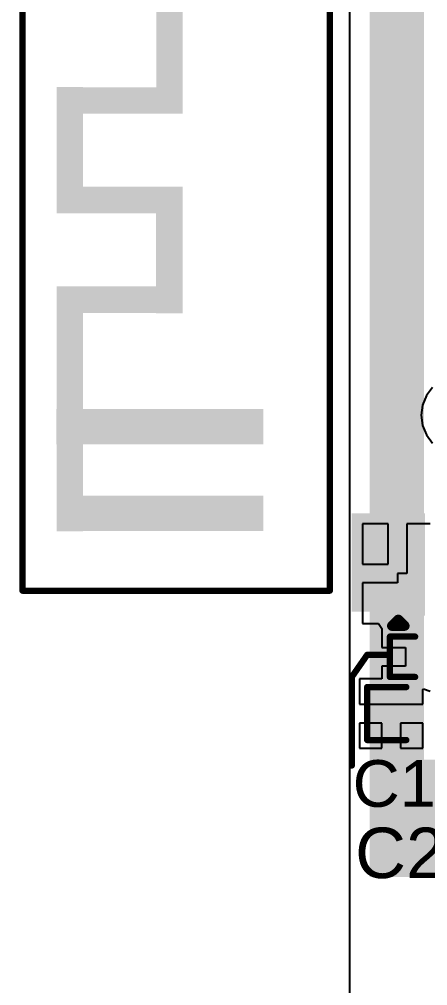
# Model space of a CAD drawing. Header units: millimetres. Extents: x -0.21 to 2.41, y -2.08 to 4.57.
# Drawn here: x -0.07 to 0.254, y -1.433 to -0.667 of the extents above; entities that cross this region are included whole.
import ezdxf

# ---------------------------------------------------------------- set-up
doc = ezdxf.new("R2010")
doc.units = ezdxf.units.MM
doc.header["$MEASUREMENT"] = 0
for name, color, linetype in [('BottomLayer', 5, 'Continuous'), ('TopLayer', 1, 'Continuous'), ('TopOverlay', 2, 'Continuous'), ('TopPaste', 8, 'Continuous'), ('TopSolder', 216, 'Continuous'), ('ViaHoleLayer', 16, 'Continuous')]:
    doc.layers.add(name, color=color, linetype=linetype)
doc.styles.add('Arial', font='', dxfattribs={"height": 0.2})
doc.styles.get('Arial').set_extended_font_data('Arial')

# ---------------------------------------------------------------- blocks, each defined once
blk = doc.blocks.new('38_SMD_M______25')
at = {"layer": 'TopLayer'}
blk.add_hatch(color=1, dxfattribs=at).paths.add_polyline_path([(-0.37402, 0.36732), (-0.31496, 0.36732), (-0.31496, 0.33189), (-0.37402, 0.33189)])
at = {"layer": 'TopOverlay'}
for points in [[(-0.311, 0.59889), (-0.214, 0.59889), (-0.214, 0.61989), (-0.311, 0.61989)], [(-0.31088, 0.45601), (-0.28288, 0.45601), (-0.28288, 0.62001), (-0.31088, 0.62001)], [(-0.214, 0.62014), (-0.242, 0.62014), (-0.242, 0.45614), (-0.214, 0.45614)], [(-0.21712, 0.59902), (-0.11712, 0.59902), (-0.11712, 0.62002), (-0.21712, 0.62002)], [(-0.11688, 0.52002), (-0.11688, 0.62002), (-0.13788, 0.62002), (-0.13788, 0.52002)], [(-0.05888, 0.59902), (0.04112, 0.59902), (0.04112, 0.62002), (-0.05888, 0.62002)], [(-0.03788, 0.52001), (-0.03788, 0.62001), (-0.05888, 0.62001), (-0.05888, 0.52001)], [(0.02, 0.61989), (0.02, 0.51989), (0.041, 0.51989), (0.041, 0.61989)], [(-0.13812, 0.52002), (-0.03812, 0.52002), (-0.03812, 0.54102), (-0.13812, 0.54102)], [(0.02, 0.51989), (0.12, 0.51989), (0.12, 0.54089), (0.02, 0.54089)], [(-0.37472, 0.36857), (-0.29677, 0.36857), (-0.29677, 0.38589), (-0.37472, 0.38589)], [(-0.31333, 0.32786), (-0.29687, 0.32786), (-0.29687, 0.3703), (-0.31333, 0.3703)]]:
    blk.add_hatch(color=2, dxfattribs=at).paths.add_polyline_path(points)
at = {"layer": 'TopPaste'}
blk.add_hatch(color=8, dxfattribs=at).paths.add_polyline_path([(-0.37402, 0.36732), (-0.31496, 0.36732), (-0.31496, 0.33189), (-0.37402, 0.33189)])
at = {"layer": 'TopSolder'}
blk.add_hatch(color=216, dxfattribs=at).paths.add_polyline_path([(-0.37802, 0.37132), (-0.31096, 0.37132), (-0.31096, 0.32789), (-0.37802, 0.32789)])
at = {"layer": 'TopOverlay'}
for points, const_width in [([(-0.35809, 0.64701), (-0.35809, 0.40331)], 0.005), ([(-0.35809, 0.64701), (0.35791, 0.64701)], 0.005), ([(0.35771, 0.40331), (-0.35809, 0.40331)], 0.005), ([(-0.386, 0.354), (-0.386, 0.344)], 0.00787), ([(-0.386, 0.354), (-0.381, 0.349)], 0.00787), ([(-0.381, 0.349), (-0.386, 0.344)], 0.00787)]:
    blk.add_lwpolyline(points, dxfattribs=dict(at, const_width=const_width))
for points, const_width in [([(-0.35934, 0.64701, 1), (-0.35684, 0.64701, 1)], 0.0025), ([(-0.35934, 0.64701, 1), (-0.35684, 0.64701, 1)], 0.0025), ([(-0.35934, 0.40331, 1), (-0.35684, 0.40331, 1)], 0.0025), ([(-0.35934, 0.40331, 1), (-0.35684, 0.40331, 1)], 0.0025), ([(-0.38797, 0.354, 1), (-0.38403, 0.354, 1)], 0.00394), ([(-0.38797, 0.354, 1), (-0.38403, 0.354, 1)], 0.00394), ([(-0.38297, 0.349, 1), (-0.37903, 0.349, 1)], 0.00394), ([(-0.38297, 0.349, 1), (-0.37903, 0.349, 1)], 0.00394), ([(-0.38797, 0.344, 1), (-0.38403, 0.344, 1)], 0.00394), ([(-0.38797, 0.344, 1), (-0.38403, 0.344, 1)], 0.00394)]:
    blk.add_lwpolyline(points, format="xyb", close=True, dxfattribs=dict(at, const_width=const_width))
blk = doc.blocks.new('C___0603_37')
at = {"layer": 'TopLayer'}
for points in [[(-0.015, 0.0175), (-0.015, -0.0175), (-0.045, -0.0175), (-0.045, 0.0175)], [(0.045, 0.0175), (0.045, -0.0175), (0.015, -0.0175), (0.015, 0.0175)]]:
    blk.add_hatch(color=1, dxfattribs=at).paths.add_polyline_path(points)
at = {"layer": 'TopPaste'}
for points in [[(-0.015, 0.0175), (-0.015, -0.0175), (-0.045, -0.0175), (-0.045, 0.0175)], [(0.045, 0.0175), (0.045, -0.0175), (0.015, -0.0175), (0.015, 0.0175)]]:
    blk.add_hatch(color=8, dxfattribs=at).paths.add_polyline_path(points)
at = {"layer": 'TopSolder'}
for points in [[(-0.01264, 0.01986), (-0.01264, -0.01986), (-0.04736, -0.01986), (-0.04736, 0.01986)], [(0.04736, 0.01986), (0.04736, -0.01986), (0.01264, -0.01986), (0.01264, 0.01986)]]:
    blk.add_hatch(color=216, dxfattribs=at).paths.add_polyline_path(points)
at = {"layer": 'TopOverlay', "const_width": 0.005}
for points in [[(-0.049, 0.021), (-0.018, 0.021)], [(-0.049, -0.021), (-0.049, 0.021)], [(0.018, 0.021), (0.049, 0.021)], [(0.049, -0.021), (0.049, 0.021)], [(-0.049, -0.021), (-0.018, -0.021)], [(0.018, -0.021), (0.049, -0.021)]]:
    blk.add_lwpolyline(points, dxfattribs=at)
at = {"layer": 'TopOverlay', "const_width": 0.0025}
for points in [[(-0.05025, 0.021, 1), (-0.04775, 0.021, 1)], [(-0.05025, 0.021, 1), (-0.04775, 0.021, 1)], [(-0.01925, 0.021, 1), (-0.01675, 0.021, 1)], [(0.01675, 0.021, 1), (0.01925, 0.021, 1)], [(0.04775, 0.021, 1), (0.05025, 0.021, 1)], [(0.04775, 0.021, 1), (0.05025, 0.021, 1)], [(-0.05025, -0.021, 1), (-0.04775, -0.021, 1)], [(-0.05025, -0.021, 1), (-0.04775, -0.021, 1)], [(-0.01925, -0.021, 1), (-0.01675, -0.021, 1)], [(0.01675, -0.021, 1), (0.01925, -0.021, 1)], [(0.04775, -0.021, 1), (0.05025, -0.021, 1)], [(0.04775, -0.021, 1), (0.05025, -0.021, 1)]]:
    blk.add_lwpolyline(points, format="xyb", close=True, dxfattribs=at)
blk = doc.blocks.new('C___0402_105')
at = {"layer": 'TopLayer'}
for points in [[(-0.0275, -0.0125), (-0.0275, 0.0125), (-0.0095, 0.0125), (-0.0095, -0.0125)], [(0.0095, -0.0125), (0.0095, 0.0125), (0.0275, 0.0125), (0.0275, -0.0125)]]:
    blk.add_hatch(color=1, dxfattribs=at).paths.add_polyline_path(points)
at = {"layer": 'TopPaste'}
for points in [[(-0.0275, -0.0125), (-0.0275, 0.0125), (-0.0095, 0.0125), (-0.0095, -0.0125)], [(0.0095, -0.0125), (0.0095, 0.0125), (0.0275, 0.0125), (0.0275, -0.0125)]]:
    blk.add_hatch(color=8, dxfattribs=at).paths.add_polyline_path(points)
at = {"layer": 'TopSolder'}
for points in [[(-0.02986, -0.01486), (-0.02986, 0.01486), (-0.00714, 0.01486), (-0.00714, -0.01486)], [(0.00714, -0.01486), (0.00714, 0.01486), (0.02986, 0.01486), (0.02986, -0.01486)]]:
    blk.add_hatch(color=216, dxfattribs=at).paths.add_polyline_path(points)
at = {"layer": 'TopOverlay', "const_width": 0.005}
for points in [[(-0.031, 0.016), (-0.011, 0.016)], [(-0.031, -0.016), (-0.031, 0.016)], [(0.011, 0.016), (0.031, 0.016)], [(0.031, -0.016), (0.031, 0.016)], [(-0.031, -0.016), (-0.011, -0.016)], [(0.011, -0.016), (0.031, -0.016)]]:
    blk.add_lwpolyline(points, dxfattribs=at)
at = {"layer": 'TopOverlay', "const_width": 0.0025}
for points in [[(-0.03225, 0.016, 1), (-0.02975, 0.016, 1)], [(-0.03225, 0.016, 1), (-0.02975, 0.016, 1)], [(-0.01225, 0.016, 1), (-0.00975, 0.016, 1)], [(0.00975, 0.016, 1), (0.01225, 0.016, 1)], [(0.02975, 0.016, 1), (0.03225, 0.016, 1)], [(0.02975, 0.016, 1), (0.03225, 0.016, 1)], [(-0.03225, -0.016, 1), (-0.02975, -0.016, 1)], [(-0.03225, -0.016, 1), (-0.02975, -0.016, 1)], [(-0.01225, -0.016, 1), (-0.00975, -0.016, 1)], [(0.00975, -0.016, 1), (0.01225, -0.016, 1)], [(0.02975, -0.016, 1), (0.03225, -0.016, 1)], [(0.02975, -0.016, 1), (0.03225, -0.016, 1)]]:
    blk.add_lwpolyline(points, format="xyb", close=True, dxfattribs=at)

msp = doc.modelspace()

# ---------------------------------------------------------------- hatches: boundary and pattern name
at = {"layer": 'BottomLayer'}
h = msp.add_hatch(color=5, dxfattribs=at)
edge = h.paths.add_edge_path()
edge.add_arc((0.23028, -0.69905), 0.01181, 0, 360)
h = msp.add_hatch(color=5, dxfattribs=at)
edge = h.paths.add_edge_path()
edge.add_arc((0.23028, -0.81005), 0.01181, 0, 360)
h = msp.add_hatch(color=5, dxfattribs=at)
edge = h.paths.add_edge_path()
edge.add_arc((0.23034, -1.32605), 0.01181, 0, 360)
at = {"layer": 'TopLayer'}
for points in [[(0.20828, -1.34705), (0.25128, -1.34705), (0.25128, -0.38803), (0.20828, -0.38803)], [(0.21028, -1.34705), (0.3515, -1.34705), (0.3515, -1.25405), (0.21028, -1.25405)]]:
    msp.add_hatch(color=1, dxfattribs=at).paths.add_polyline_path(points)
h = msp.add_hatch(color=1, dxfattribs=at)
edge = h.paths.add_edge_path()
edge.add_arc((0.23028, -0.69905), 0.01181, 0, 360)
h = msp.add_hatch(color=1, dxfattribs=at)
edge = h.paths.add_edge_path()
edge.add_arc((0.23028, -0.81005), 0.01181, 0, 360)
h = msp.add_hatch(color=1, dxfattribs=at)
edge = h.paths.add_edge_path()
edge.add_arc((0.23034, -1.32605), 0.01181, 0, 360)
at = {"layer": 'ViaHoleLayer'}
h = msp.add_hatch(color=16, dxfattribs=at)
edge = h.paths.add_edge_path()
edge.add_arc((0.23028, -0.69905), 0.00591, 0, 360)
h = msp.add_hatch(color=16, dxfattribs=at)
edge = h.paths.add_edge_path()
edge.add_arc((0.23028, -0.81005), 0.00591, 0, 360)
h = msp.add_hatch(color=16, dxfattribs=at)
edge = h.paths.add_edge_path()
edge.add_arc((0.23034, -1.32605), 0.00591, 0, 360)

# ---------------------------------------------------------------- linework, layer by layer
at = {"layer": 'BottomLayer'}
for p, q in [((0.19242, -1.51297), (0.19242, -0.00108)), ((0.25817, -0.95894), (0.2532, -0.96541)), ((0.25008, -0.97295), (0.24901, -0.98105)), ((0.2532, -0.96541), (0.25008, -0.97295)), ((0.24901, -0.98105), (0.25008, -0.98914)), ((0.25008, -0.98914), (0.2532, -0.99668)), ((0.2532, -0.99668), (0.25817, -1.00316))]:
    msp.add_line(p, q, dxfattribs=at)
at = {"layer": 'TopLayer'}
for p, q in [((0.19242, -1.51297), (0.19242, -0.00108)), ((0.22284, -1.06701), (0.20263, -1.06701)), ((0.20263, -1.06701), (0.20263, -1.09903)), ((0.22284, -1.09903), (0.22284, -1.06701)), ((0.25613, -1.06701), (0.23784, -1.06701)), ((0.23784, -1.06701), (0.23784, -1.10653)), ((0.20263, -1.09903), (0.22284, -1.09903)), ((0.23784, -1.10653), (0.23034, -1.10653)), ((0.23034, -1.10653), (0.23034, -1.11403)), ((0.23034, -1.11403), (0.20263, -1.11403)), ((0.20263, -1.11403), (0.20263, -1.14606)), ((0.20263, -1.14606), (0.21533, -1.14606)), ((0.21533, -1.14606), (0.21778, -1.15005)), ((0.21778, -1.15005), (0.21778, -1.15106)), ((0.21778, -1.15106), (0.21778, -1.16505)), ((0.21778, -1.16505), (0.23678, -1.16505)), ((0.23678, -1.16505), (0.23678, -1.18005)), ((0.23678, -1.18005), (0.21778, -1.18005)), ((0.21778, -1.18005), (0.21778, -1.19005)), ((0.21778, -1.19005), (0.20028, -1.19005)), ((0.20028, -1.19005), (0.20028, -1.21005)), ((0.25028, -1.19858), (0.25097, -1.19789)), ((0.25028, -1.21005), (0.25028, -1.19858)), ((0.25097, -1.19789), (0.25612, -1.19981)), ((0.20028, -1.21005), (0.22528, -1.21005)), ((0.22528, -1.21005), (0.25028, -1.21005)), ((0.21778, -1.22505), (0.20028, -1.22505)), ((0.20028, -1.22505), (0.20028, -1.24505)), ((0.21778, -1.24505), (0.21778, -1.22505)), ((0.25028, -1.22505), (0.23278, -1.22505)), ((0.23278, -1.22505), (0.23278, -1.24505)), ((0.25028, -1.24505), (0.25028, -1.22505)), ((0.20028, -1.24505), (0.21778, -1.24505)), ((0.23278, -1.24505), (0.25028, -1.24505))]:
    msp.add_line(p, q, dxfattribs=at)
at = {"layer": 'TopOverlay', "const_width": 0.005}
for points in [[(0.19406, -1.18855), (0.20628, -1.171)], [(0.20628, -1.171), (0.22227, -1.1709)], [(0.19406, -1.25873), (0.19406, -1.18855)]]:
    msp.add_lwpolyline(points, dxfattribs=at)
at = {"layer": 'TopOverlay', "const_width": 0.0025}
for points in [[(0.20503, -1.171, 1), (0.20753, -1.171, 1)], [(0.20503, -1.171, 1), (0.20753, -1.171, 1)], [(0.22102, -1.1709, 1), (0.22352, -1.1709, 1)], [(0.19281, -1.18855, 1), (0.19531, -1.18855, 1)], [(0.19281, -1.18855, 1), (0.19531, -1.18855, 1)], [(0.19281, -1.25873, 1), (0.19531, -1.25873, 1)]]:
    msp.add_lwpolyline(points, format="xyb", close=True, dxfattribs=at)

# ---------------------------------------------------------------- block references
at = {"rotation": 90}
msp.add_blockref('38_SMD_M______25', (0.57995, -0.76205), dxfattribs=at)
for name, p in [('C___0402_105', (0.25528, -1.17255)), ('C___0603_37', (0.25528, -1.21755))]:
    msp.add_blockref(name, p)

# ---------------------------------------------------------------- texts
at = {"layer": 'TopOverlay', "style": 'Arial'}
for s, height, p in [('C17', 0.037, (0.19476, -1.29149)), ('C23', 0.04, (0.19668, -1.34799))]:
    msp.add_text(s, height=height, dxfattribs=at).set_placement(p)

doc.saveas('drawing.dxf')
